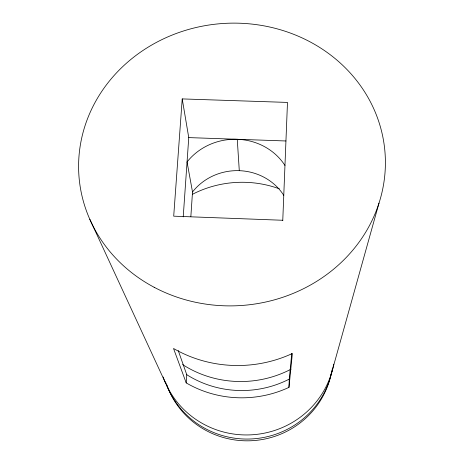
<?xml version="1.0" encoding="UTF-8"?>
<svg xmlns="http://www.w3.org/2000/svg" width="464" height="464" viewBox="0 0 464 464"><rect width="100%" height="100%" fill="white"/><g stroke="black" fill="none" stroke-linecap="round" stroke-linejoin="round"><path stroke-width="0.7" d="M288.962 387.37L292.366 353.504A123.708 116.887 -4.6 0 1 173.524 348.481L186.209 382.904A107.375 102.886 -4.6 0 0 288.962 387.37L289.258 379.111L291.786 353.348M282.756 220.684L287.483 102.422L182.224 98.913L173.704 216.172L282.791 220.267M186.209 382.904L186.748 374.686L178.217 350.5M190.855 216.56L192.514 191.98L187.056 161.959A58.905 54.769 -4.6 0 1 284.954 165.445M183.222 216.891L188.755 137.605L182.224 98.913M331.203 374.204L378.995 203.157M188.755 137.605L285.928 140.975M89.79 219.246L165.625 383.206M237.255 139.287L239.291 170.682M333.755 364.17A88.409 86.084 -4.6 0 1 253.251 434.698A88.409 86.084 -4.6 0 1 163.16 376.971M192.514 191.98A54.851 51.44 -4.6 0 1 283.748 195.321M289.258 379.111A100.212 96.013 -4.6 0 1 186.748 374.686M331.325 373.114A85.393 83.358 -4.6 0 1 253.112 440.626A85.393 83.358 -4.6 0 1 166.582 384.285M332.265 369.338A86.298 84.175 -4.6 0 1 253.646 438.811A86.298 84.175 -4.6 0 1 165.503 381.947M291.009 369.211A104.342 99.598 -4.6 0 1 182.584 364.565M192.467 194.288A104.342 99.598 -4.6 0 1 279.322 188.807M154.176 287.286A153.48 141.3 -4.6 0 0 385.398 163.833A153.48 141.3 -4.6 0 0 156.426 42.404A153.48 141.3 -4.6 0 0 154.176 287.286"/></g></svg>
